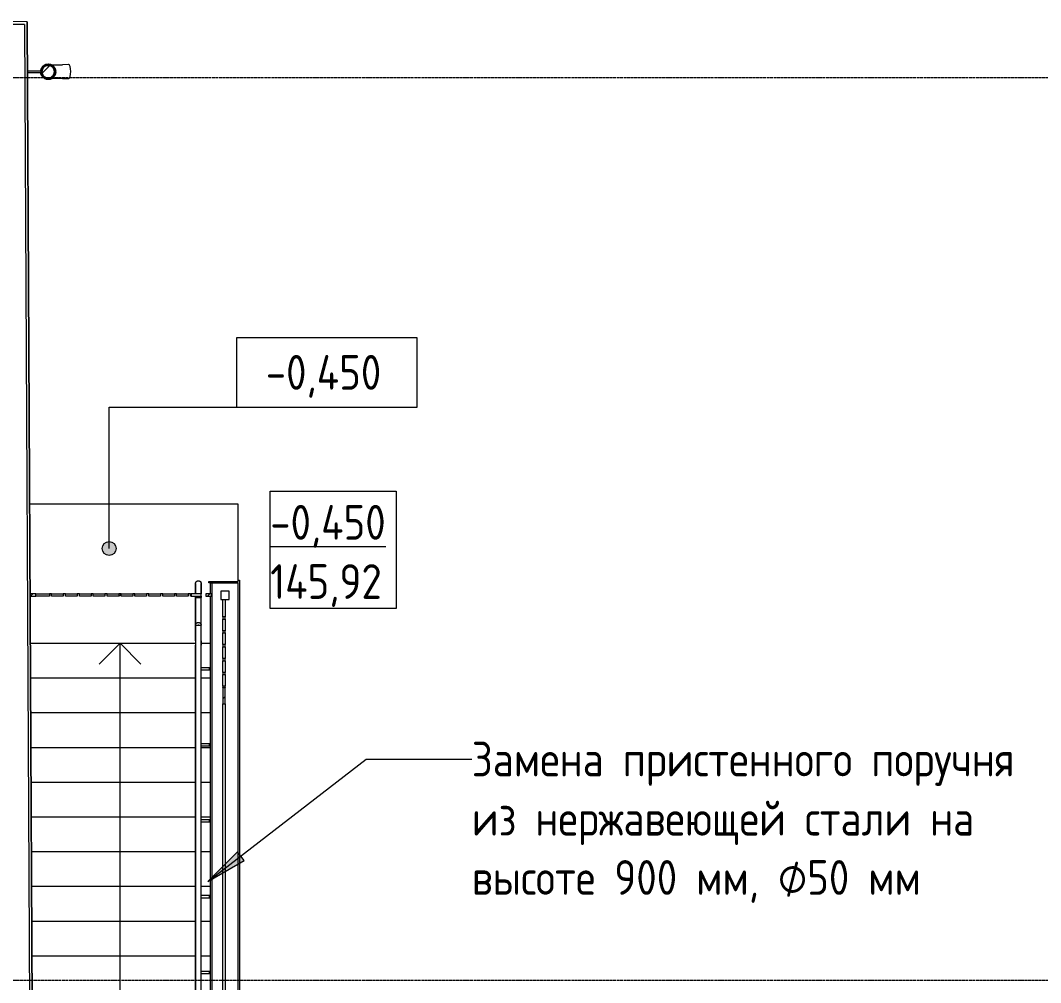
# Model space of a CAD drawing. Header units: millimetres. Extents: x -11345 to 411485, y -9810 to 73012.
# Drawn here: x 35419 to 42759, y 36528 to 43455 of the extents above; entities that cross this region are included whole.
import ezdxf

# ---------------------------------------------------------------- set-up
doc = ezdxf.new("R2010")
doc.units = ezdxf.units.MM
doc.linetypes.add('ADSK_Линия сетки', pattern=[25, 20, -2.5, 0, -2.5])
for name, color, linetype, lineweight in [('Аннотация', 7, 'Continuous', 18), ('Лестницы', 7, 'Continuous', 9), ('Обобщенные модели', 7, 'Continuous', 18), ('Ограждение', 7, 'Continuous', 9), ('Оси', 253, 'Continuous', 9), ('Отметки', 7, 'Continuous', 9), ('Перекрытие', 7, 'Continuous', 9), ('Стены внутренние', 7, 'Continuous', 18), ('Стены наружные', 7, 'Continuous', 18), ('Стены отделка', 7, 'Continuous', 30), ('Стены штриховка', 7, 'Continuous', 9), ('Стрелки вверх', 7, 'Continuous', 18)]:
    doc.layers.add(name, color=color, linetype=linetype, lineweight=lineweight)
doc.styles.add('GOST Common_2', font='GOST_Common.ttf', dxfattribs={"width": 0.9, "height": 250})
doc.styles.add('GOST Common_3', font='GOST_Common.ttf', dxfattribs={"width": 0.9, "height": 250})
pattern_1 = [(45, (0, 0), (-106.066, 106.066), [])]

# ---------------------------------------------------------------- blocks, each defined once
blk = doc.blocks.new('Водосток - Тип 1 _карниз больше 490мм_-5145492-План 1-го этажа')
at = {"layer": 'Обобщенные модели', "lineweight": 9}
h = blk.add_hatch(dxfattribs=at)
h.set_pattern_fill('FP_21', color=256, style=0, pattern_type=2)
h.set_pattern_definition([(134.709, (43192.47, -3623.99), (-106.60335, -105.52595), [])])
h.paths.add_polyline_path([(173.7, 148.9), (173.7, 171.1), (164.1, 191.2), (144.7, 205.5), (125, 210), (102.3, 204.3), (85.9, 191.2), (76.3, 171.1), (77.4, 146.5), (85.9, 128.8), (103.3, 115), (125, 110), (146.7, 115), (164.1, 128.8), (173.6, 148.6)])
at = {"layer": 'Обобщенные модели'}
for p, q in [((75, 306.2), (75, 263.6)), ((175, 263.6), (175, 306.2)), ((120, 109.1), (120, 11)), ((130, 11), (130, 109.1))]:
    blk.add_line(p, q, dxfattribs=at)
at = {"layer": 'Обобщенные модели', "flags": 128}
for points in [[(75, 173), (75, 174.3), (75, 177), (75, 179.8), (75, 182.9), (75, 186.2), (75, 189.7), (75, 193.4), (75, 197.2), (75, 201.3), (75, 205.5), (75, 209.9), (75, 214.4), (75, 219.1), (75, 224), (75, 229), (75, 234.1), (75, 239.3), (75, 244.6), (75, 250.1), (75, 255.6), (75, 261.3), (75, 263.6)], [(175, 263.6), (175, 258), (175, 252.4), (175, 246.9), (175, 241.5), (175, 236.2), (175, 231.1), (175, 226), (175, 221.1), (175, 216.4), (175, 211.8), (175, 207.3), (175, 203), (175, 198.9), (175, 194.9), (175, 191.2), (175, 187.6), (175, 184.3), (175, 181.1), (175, 178.1), (175, 175.4), (175, 173)]]:
    blk.add_lwpolyline(points, dxfattribs=at)
at = {"layer": 'Обобщенные модели'}
for start, end in [(90, 270), (270, 90)]:
    blk.add_arc((125, 160), 52, start, end, dxfattribs=at)
at = {"layer": 'Обобщенные модели', "lineweight": 40}
for start, end in [(90, 270), (270, 90)]:
    blk.add_arc((125, 160), 50, start, end, dxfattribs=at)
at = {"layer": 'Обобщенные модели'}
for start_param, end_param in [(4.712389, 6.283185), (3.141593, 4.712389)]:
    blk.add_ellipse((125, 306.2), major_axis=(-50, 0), ratio=0.309017, start_param=start_param, end_param=end_param, dxfattribs=at)
blk = doc.blocks.new('Ограждение 5 - Ограждение 1-6938385-План 1-го этажа')
at = {"layer": 'Ограждение'}
h = blk.add_hatch(dxfattribs=at)
h.set_pattern_fill('FP_23', color=256, style=0, pattern_type=2)
h.set_pattern_definition(pattern_1)
h.paths.add_polyline_path([(4731.5, 39310.6), (4739, 39310.6), (4739, 39326.6), (4699, 39326.6), (4699, 39310.6)])
h.paths.add_polyline_path([(4666.5, 39310.6), (4666.5, 39326.6), (4592.7, 39326.6), (4592.7, 39310.6), (4665.3, 39310.6)])
h.paths.add_polyline_path([(3453.4, 39310.6), (3475.1, 39310.6), (3475.1, 39326.6), (3435.1, 39326.6), (3435.2, 39310.6)])
h = blk.add_hatch(dxfattribs=at)
h.set_pattern_fill('FP_23', color=256, style=0, pattern_type=2)
h.set_pattern_definition(pattern_1)
h.paths.add_polyline_path([(3673.1, 39310.6), (3689.1, 39310.6), (3689.1, 39326.6), (3673.1, 39326.6)])
h.paths.add_polyline_path([(3573.1, 39310.6), (3589.1, 39310.6), (3589.1, 39326.6), (3573.1, 39326.6)])
h.paths.add_polyline_path([(4389.1, 39310.6), (4389.1, 39326.6), (4373.1, 39326.6), (4373.1, 39310.6)])
h.paths.add_polyline_path([(3773.1, 39310.6), (3789.1, 39310.6), (3789.1, 39326.6), (3773.1, 39326.6)])
h.paths.add_polyline_path([(3873.1, 39310.6), (3889.1, 39310.6), (3889.1, 39326.6), (3873.1, 39326.6)])
h.paths.add_polyline_path([(4589.1, 39310.6), (4589.1, 39326.6), (4573.1, 39326.6), (4573.1, 39310.6)])
h.paths.add_polyline_path([(4073.1, 39310.6), (4089.1, 39310.6), (4089.1, 39326.6), (4073.1, 39326.6)])
h.paths.add_polyline_path([(4489.1, 39310.6), (4489.1, 39326.6), (4473.1, 39326.6), (4473.1, 39310.6)])
h.paths.add_polyline_path([(3989.1, 39310.6), (3989.1, 39326.6), (3973.1, 39326.6), (3973.1, 39310.6)])
h.paths.add_polyline_path([(4273.1, 39310.6), (4289.1, 39310.6), (4289.1, 39326.6), (4273.1, 39326.6)])
h.paths.add_polyline_path([(4189.1, 39310.6), (4189.1, 39326.6), (4173.1, 39326.6), (4173.1, 39310.6)])
h = blk.add_hatch(dxfattribs=at)
h.set_pattern_fill('FP_23', color=256, style=0, pattern_type=2)
h.set_pattern_definition(pattern_1)
h.paths.add_polyline_path([(4837.5, 38534), (4837.5, 38650.8), (4821.5, 38650.8), (4821.5, 38534)])
at = {"layer": 'Ограждение', "lineweight": 18}
for p, q in [((4865.9, 39346.6), (4805.9, 39346.6)), ((4805.9, 39346.6), (4805.9, 39286.6)), ((4865.9, 39286.6), (4865.9, 39346.6)), ((3475.1, 39326.6), (3435.1, 39326.6)), ((3435.1, 39326.6), (3435.1, 39310.6)), ((3435.1, 39310.6), (3475.1, 39310.6)), ((3475.1, 39310.6), (3475.1, 39326.6)), ((3589.1, 39326.6), (3573.1, 39326.6)), ((3573.1, 39326.6), (3573.1, 39310.6)), ((3589.1, 39310.6), (3589.1, 39326.6)), ((3689.1, 39326.6), (3673.1, 39326.6)), ((3673.1, 39326.6), (3673.1, 39310.6)), ((3689.1, 39310.6), (3689.1, 39326.6)), ((3789.1, 39326.6), (3773.1, 39326.6)), ((3773.1, 39326.6), (3773.1, 39310.6)), ((3789.1, 39310.6), (3789.1, 39326.6)), ((3889.1, 39326.6), (3873.1, 39326.6)), ((3873.1, 39326.6), (3873.1, 39310.6)), ((3889.1, 39310.6), (3889.1, 39326.6)), ((3989.1, 39326.6), (3973.1, 39326.6)), ((3973.1, 39326.6), (3973.1, 39310.6)), ((3989.1, 39310.6), (3989.1, 39326.6)), ((4089.1, 39326.6), (4073.1, 39326.6)), ((4073.1, 39326.6), (4073.1, 39310.6)), ((4089.1, 39310.6), (4089.1, 39326.6)), ((4189.1, 39326.6), (4173.1, 39326.6)), ((4173.1, 39326.6), (4173.1, 39310.6)), ((4189.1, 39310.6), (4189.1, 39326.6)), ((4289.1, 39326.6), (4273.1, 39326.6)), ((4273.1, 39326.6), (4273.1, 39310.6)), ((4289.1, 39310.6), (4289.1, 39326.6)), ((4389.1, 39326.6), (4373.1, 39326.6)), ((4373.1, 39326.6), (4373.1, 39310.6)), ((4389.1, 39310.6), (4389.1, 39326.6)), ((4489.1, 39326.6), (4473.1, 39326.6)), ((4473.1, 39326.6), (4473.1, 39310.6)), ((4489.1, 39310.6), (4489.1, 39326.6)), ((4589.1, 39326.6), (4573.1, 39326.6)), ((4573.1, 39326.6), (4573.1, 39310.6)), ((4589.1, 39310.6), (4589.1, 39326.6)), ((4666.5, 39326.6), (4592.7, 39326.6)), ((4592.7, 39326.6), (4592.7, 39310.6)), ((4592.7, 39310.6), (4666.5, 39310.6)), ((4666.5, 39310.6), (4666.5, 39326.6)), ((4739, 39326.6), (4699, 39326.6)), ((4699, 39326.6), (4699, 39310.6)), ((4699, 39310.6), (4739, 39310.6)), ((4739, 39310.6), (4739, 39326.6)), ((4805.9, 39286.6), (4865.9, 39286.6)), ((4837.5, 39161.4), (4821.5, 39161.4)), ((4821.5, 39161.4), (4821.5, 39145.4)), ((4821.5, 39145.4), (4837.5, 39145.4)), ((4837.5, 39145.4), (4837.5, 39161.4)), ((4837.5, 39061.4), (4821.5, 39061.4)), ((4821.5, 39061.4), (4821.5, 39045.4)), ((4837.5, 39045.4), (4837.5, 39061.4)), ((4821.5, 39045.4), (4837.5, 39045.4)), ((4837.5, 38961.4), (4821.5, 38961.4)), ((4821.5, 38961.4), (4821.5, 38945.4)), ((4821.5, 38945.4), (4837.5, 38945.4)), ((4837.5, 38945.4), (4837.5, 38961.4)), ((4837.5, 38861.4), (4821.5, 38861.4)), ((4821.5, 38861.4), (4821.5, 38845.4)), ((4821.5, 38845.4), (4837.5, 38845.4)), ((4837.5, 38845.4), (4837.5, 38861.4)), ((4837.5, 38761.4), (4821.5, 38761.4)), ((4821.5, 38761.4), (4821.5, 38745.4)), ((4837.5, 38745.4), (4837.5, 38761.4)), ((4821.5, 38745.4), (4837.5, 38745.4)), ((4837.5, 38661.4), (4821.5, 38661.4)), ((4821.5, 38661.4), (4821.5, 38653.6)), ((4821.5, 38653.6), (4837.5, 38653.6)), ((4837.5, 38650.8), (4821.5, 38650.8)), ((4821.5, 38650.8), (4821.5, 38534)), ((4837.5, 38653.6), (4837.5, 38661.4)), ((4837.5, 38534), (4837.5, 38650.8)), ((4821.5, 38534), (4837.5, 38534))]:
    blk.add_line(p, q, dxfattribs=at)
at = {"layer": 'Ограждение'}
for p, q in [((3475.1, 39326.6), (3573.1, 39326.6)), ((3573.1, 39310.6), (3475.1, 39310.6)), ((3589.1, 39326.6), (3673.1, 39326.6)), ((3673.1, 39310.6), (3589.1, 39310.6)), ((3689.1, 39326.6), (3773.1, 39326.6)), ((3773.1, 39310.6), (3689.1, 39310.6)), ((3789.1, 39326.6), (3873.1, 39326.6)), ((3873.1, 39310.6), (3789.1, 39310.6)), ((3889.1, 39326.6), (3973.1, 39326.6)), ((3973.1, 39310.6), (3889.1, 39310.6)), ((3989.1, 39326.6), (4073.1, 39326.6)), ((4073.1, 39310.6), (3989.1, 39310.6)), ((4089.1, 39326.6), (4173.1, 39326.6)), ((4173.1, 39310.6), (4089.1, 39310.6)), ((4189.1, 39326.6), (4273.1, 39326.6)), ((4273.1, 39310.6), (4189.1, 39310.6)), ((4289.1, 39326.6), (4373.1, 39326.6)), ((4373.1, 39310.6), (4289.1, 39310.6)), ((4389.1, 39326.6), (4473.1, 39326.6)), ((4473.1, 39310.6), (4389.1, 39310.6)), ((4489.1, 39326.6), (4573.1, 39326.6)), ((4573.1, 39310.6), (4489.1, 39310.6)), ((4589.1, 39326.6), (4592.7, 39326.6)), ((4592.7, 39310.6), (4589.1, 39310.6)), ((4821.5, 39161.4), (4821.5, 39286.6)), ((4837.5, 39286.6), (4837.5, 39161.4)), ((4821.5, 39061.4), (4821.5, 39145.4)), ((4837.5, 39145.4), (4837.5, 39061.4)), ((4821.5, 38961.4), (4821.5, 39045.4)), ((4837.5, 39045.4), (4837.5, 38961.4)), ((4821.5, 38861.4), (4821.5, 38945.4)), ((4837.5, 38945.4), (4837.5, 38861.4)), ((4821.5, 38761.4), (4821.5, 38845.4)), ((4837.5, 38845.4), (4837.5, 38761.4)), ((4821.5, 38661.4), (4821.5, 38745.4)), ((4837.5, 38745.4), (4837.5, 38661.4)), ((4821.5, 38650.8), (4821.5, 38653.6)), ((4837.5, 38653.6), (4837.5, 38650.8)), ((4821.5, 36053.7), (4821.5, 38534)), ((4837.5, 38534), (4837.5, 36053.7)), ((4821.5, 36055.5), (4805.9, 36055.5)), ((4805.9, 36055.5), (4805.9, 35995.5)), ((4821.5, 36053.7), (4837.5, 36053.7)), ((4865.9, 36055.5), (4837.5, 36055.5)), ((4865.9, 35995.5), (4865.9, 36055.5)), ((4805.9, 35995.5), (4865.9, 35995.5)), ((4821.5, 33735.8), (4821.5, 35995.5)), ((4837.5, 35995.5), (4837.5, 33735.8)), ((3465.9, 33769.2), (3463.4, 33769.2)), ((3465.9, 33709.2), (3465.9, 33769.2)), ((4865.9, 33769.2), (4805.9, 33769.2)), ((4805.9, 33769.2), (4805.9, 33709.2)), ((4865.9, 33709.2), (4865.9, 33769.2)), ((3463.7, 33709.2), (3465.9, 33709.2)), ((3465.9, 33746.9), (4805.9, 33746.9)), ((3466, 33746.6), (4805.9, 33746.6)), ((3466, 33746.6), (3466, 33730.6)), ((4805.9, 33730.6), (3466, 33730.6)), ((4805.9, 33709.2), (4865.9, 33709.2)), ((4821.5, 33735.8), (4837.5, 33735.8))]:
    blk.add_line(p, q, dxfattribs=at)
blk = doc.blocks.new('Тип верхнего поручня - Верхний поручень_Внутренний_-6947283-План 1-го этажа')
at = {"layer": 'Ограждение'}
for p, q in [((4625.3, 39301.6), (4625.3, 39101.6)), ((4647.6, 39301.6), (4642.9, 39301.6)), ((4665.3, 39101.6), (4665.3, 39301.6)), ((4625.3, 39101.6), (4625.3, 38989.1)), ((4665.3, 38989.1), (4665.3, 39101.6)), ((4625.3, 38970.4), (4625.3, 36026.6)), ((4665.3, 36026.6), (4665.3, 38970.4)), ((4625.3, 36010.6), (4625.3, 35247.8)), ((4665.3, 35247.8), (4665.3, 36010.6)), ((4625.3, 35204), (4625.3, 35021.6)), ((4665.3, 35021.6), (4665.3, 35204)), ((4642.9, 35021.6), (4647.6, 35021.6))]:
    blk.add_line(p, q, dxfattribs=at)
at = {"layer": 'Ограждение', "flags": 128}
for points in [[(4625.3, 38989.1), (4625.3, 38987.9), (4625.3, 38986.7), (4625.3, 38985.5), (4625.3, 38984.3), (4625.3, 38983.2), (4625.3, 38982), (4625.3, 38980.8), (4625.3, 38979.7), (4625.3, 38978.5), (4625.3, 38977.4), (4625.3, 38976.3), (4625.3, 38975.3), (4625.3, 38974.2), (4625.3, 38973.2), (4625.3, 38972.2), (4625.3, 38971.2), (4625.3, 38970.4)], [(4665.3, 38970.4), (4665.3, 38971.3), (4665.3, 38972.3), (4665.3, 38973.3), (4665.3, 38974.3), (4665.3, 38975.4), (4665.3, 38976.5), (4665.3, 38977.6), (4665.3, 38978.7), (4665.3, 38979.8), (4665.3, 38981), (4665.3, 38982.1), (4665.3, 38983.3), (4665.3, 38984.5), (4665.3, 38985.7), (4665.3, 38986.9), (4665.3, 38988.1), (4665.3, 38989.1)], [(4625.3, 35204), (4625.3, 35206.8), (4625.3, 35209.6), (4625.3, 35212.4), (4625.3, 35215.2), (4625.3, 35217.9), (4625.3, 35220.7), (4625.3, 35223.4), (4625.3, 35226.1), (4625.3, 35228.7), (4625.3, 35231.3), (4625.3, 35233.8), (4625.3, 35236.4), (4625.3, 35238.8), (4625.3, 35241.2), (4625.3, 35243.6), (4625.3, 35245.8), (4625.3, 35247.8)], [(4665.3, 35247.8), (4665.3, 35245.5), (4665.3, 35243.3), (4665.3, 35240.9), (4665.3, 35238.5), (4665.3, 35236), (4665.3, 35233.5), (4665.3, 35231), (4665.3, 35228.3), (4665.3, 35225.7), (4665.3, 35223), (4665.3, 35220.3), (4665.3, 35217.6), (4665.3, 35214.8), (4665.3, 35212), (4665.3, 35209.3), (4665.3, 35206.5), (4665.3, 35204)]]:
    blk.add_lwpolyline(points, dxfattribs=at)
blk = doc.blocks.new('Тип верхнего поручня - D40 шаг 200-V91-План 1-го этажа')
at = {"layer": 'Ограждение'}
for p, q in [((0, 2.3), (0, 0)), ((0, 0), (0, -2.3))]:
    blk.add_line(p, q, dxfattribs=at)
at = {"layer": 'Ограждение', "flags": 128}
for points in [[(0, 20), (4, 20), (8, 20)], [(9, 20), (5.1, 20), (1.1, 20), (0, 20)], [(25, 20), (27.6, 20), (31.5, 20), (35.2, 20), (38.9, 20), (42.6, 20), (46.2, 20), (49.7, 20), (53.1, 20), (56.5, 20), (59.7, 20), (62.9, 20), (65.9, 20), (68.9, 20), (71.7, 20), (74.5, 20), (77.1, 20), (79.6, 20), (81.9, 20), (84.1, 20), (86.2, 20), (88.2, 20), (90, 20), (91.7, 20), (93.2, 20), (94.6, 20), (95.8, 20), (96.9, 20), (97.8, 20), (98.5, 20), (99.1, 20), (99.6, 20), (99.9, 20), (100, 20), (100, 20)], [(100, 20), (99.9, 20), (99.7, 20), (99.3, 20), (98.7, 20), (98, 20), (97.1, 20), (96.1, 20), (94.9, 20), (93.6, 20), (92.1, 20), (90.5, 20), (88.7, 20), (86.8, 20), (84.7, 20), (82.5, 20), (80.2, 20), (77.8, 20), (75.2, 20), (72.5, 20), (69.7, 20), (66.7, 20), (63.7, 20), (60.6, 20), (57.4, 20), (54, 20), (50.6, 20), (47.1, 20), (43.6, 20), (39.9, 20), (36.2, 20), (32.5, 20), (28.7, 20), (25, 20)], [(100, 20), (100.8, 20), (101.6, 19.9), (102.4, 19.9), (103.2, 19.7), (104, 19.6), (104.8, 19.4), (105.5, 19.2), (106.3, 19), (107, 18.7), (107.8, 18.4), (108.5, 18.1), (109.2, 17.7), (109.9, 17.4), (110.6, 16.9), (111.3, 16.5), (111.9, 16), (112.6, 15.6), (113.2, 15), (113.8, 14.5), (114.3, 13.9), (114.9, 13.3), (115.4, 12.7), (115.9, 12.1), (116.4, 11.5), (116.8, 10.8), (117.2, 10.1), (117.6, 9.4), (118, 8.7), (118.3, 8), (118.6, 7.2), (118.9, 6.5), (119.2, 5.7), (119.4, 5), (119.6, 4.2), (119.7, 3.4), (119.8, 2.6), (119.9, 1.8), (120, 1), (120, 0.2), (120, 0)], [(120, 0), (120, -0.8), (119.9, -1.6), (119.9, -2.4), (119.7, -3.2), (119.6, -4), (119.4, -4.8), (119.2, -5.5), (119, -6.3), (118.7, -7), (118.4, -7.8), (118.1, -8.5), (117.7, -9.2), (117.4, -9.9), (116.9, -10.6), (116.5, -11.3), (116, -11.9), (115.6, -12.6), (115, -13.2), (114.5, -13.8), (113.9, -14.3), (113.3, -14.9), (112.7, -15.4), (112.1, -15.9), (111.5, -16.4), (110.8, -16.8), (110.1, -17.2), (109.4, -17.6), (108.7, -18), (108, -18.3), (107.2, -18.6), (106.5, -18.9), (105.7, -19.2), (105, -19.4), (104.2, -19.6), (103.4, -19.7), (102.6, -19.8), (101.8, -19.9), (101, -20), (100.2, -20), (100, -20)], [(0, -20), (4, -20), (8, -20)], [(9, -20), (5.1, -20), (1.1, -20), (0, -20)], [(25, -20), (27.6, -20), (31.5, -20), (35.2, -20), (38.9, -20), (42.6, -20), (46.2, -20), (49.7, -20), (53.1, -20), (56.5, -20), (59.7, -20), (62.9, -20), (65.9, -20), (68.9, -20), (71.7, -20), (74.5, -20), (77.1, -20), (79.6, -20), (81.9, -20), (84.1, -20), (86.2, -20), (88.2, -20), (90, -20), (91.7, -20), (93.2, -20), (94.6, -20), (95.8, -20), (96.9, -20), (97.8, -20), (98.5, -20), (99.1, -20), (99.6, -20), (99.9, -20), (100, -20), (100, -20)], [(100, -20), (99.9, -20), (99.7, -20), (99.3, -20), (98.7, -20), (98, -20), (97.1, -20), (96.1, -20), (94.9, -20), (93.6, -20), (92.1, -20), (90.5, -20), (88.7, -20), (86.8, -20), (84.7, -20), (82.5, -20), (80.2, -20), (77.8, -20), (75.2, -20), (72.5, -20), (69.7, -20), (66.7, -20), (63.7, -20), (60.6, -20), (57.4, -20), (54, -20), (50.6, -20), (47.1, -20), (43.6, -20), (39.9, -20), (36.2, -20), (32.5, -20), (28.7, -20), (25, -20)]]:
    blk.add_lwpolyline(points, dxfattribs=at)
blk = doc.blocks.new('Тип верхнего поручня - Верхний поручень_Внутренний_-V92-План 1-го этажа')
at = {"layer": 'Ограждение'}
for p, q in [((4625.3, 39301.6), (4665.3, 39301.6)), ((4625.3, 38989.1), (4625.3, 39301.6)), ((4665.3, 38989.1), (4665.3, 39301.6)), ((4625.3, 38989.1), (4625.3, 38957.9)), ((4665.3, 38989.1), (4665.3, 38957.9)), ((4625.3, 36026.6), (4625.3, 38957.9)), ((4665.3, 36026.6), (4665.3, 38957.9)), ((4625.3, 35235.3), (4625.3, 36010.6)), ((4665.3, 35235.3), (4665.3, 36010.6)), ((4625.3, 35204), (4625.3, 35235.3)), ((4665.3, 35204), (4665.3, 35235.3)), ((4625.3, 35021.6), (4625.3, 35204)), ((4665.3, 35021.6), (4665.3, 35204)), ((4625.3, 35021.6), (4665.3, 35021.6))]:
    blk.add_line(p, q, dxfattribs=at)
blk = doc.blocks.new('Тип перил - Перила_Внутренний_-6947296-План 1-го этажа')
at = {"layer": 'Ограждение'}
for p, q in [((4625.3, 39101.6), (4625.3, 38989.1)), ((4647.6, 39101.6), (4642.9, 39101.6)), ((4665.3, 38989.1), (4665.3, 39101.6)), ((4625.3, 38970.4), (4625.3, 36026.6)), ((4665.3, 36026.6), (4665.3, 38970.4)), ((4625.3, 36010.6), (4625.3, 35221.6)), ((4665.3, 35221.6), (4665.3, 36010.6))]:
    blk.add_line(p, q, dxfattribs=at)
at = {"layer": 'Ограждение', "flags": 128}
for points in [[(4625.3, 38989.1), (4625.3, 38987.9), (4625.3, 38986.7), (4625.3, 38985.5), (4625.3, 38984.3), (4625.3, 38983.2), (4625.3, 38982), (4625.3, 38980.8), (4625.3, 38979.7), (4625.3, 38978.5), (4625.3, 38977.4), (4625.3, 38976.3), (4625.3, 38975.3), (4625.3, 38974.2), (4625.3, 38973.2), (4625.3, 38972.2), (4625.3, 38971.2), (4625.3, 38970.4)], [(4665.3, 38970.4), (4665.3, 38971.3), (4665.3, 38972.3), (4665.3, 38973.3), (4665.3, 38974.3), (4665.3, 38975.4), (4665.3, 38976.5), (4665.3, 38977.6), (4665.3, 38978.7), (4665.3, 38979.8), (4665.3, 38981), (4665.3, 38982.1), (4665.3, 38983.3), (4665.3, 38984.5), (4665.3, 38985.7), (4665.3, 38986.9), (4665.3, 38988.1), (4665.3, 38989.1)]]:
    blk.add_lwpolyline(points, dxfattribs=at)
blk = doc.blocks.new('Тип перил - D40-V94-План 1-го этажа')
at = {"layer": 'Ограждение', "flags": 128}
for points in [[(0, 20), (0.8, 20), (1.6, 19.9), (2.4, 19.9), (3.2, 19.7), (4, 19.6), (4.8, 19.4), (5.5, 19.2), (6.3, 19), (7, 18.7), (7.8, 18.4), (8.5, 18.1), (9.2, 17.7), (9.9, 17.4), (10.6, 16.9), (11.3, 16.5), (11.9, 16), (12.6, 15.6), (13.2, 15), (13.8, 14.5), (14.3, 13.9), (14.9, 13.3), (15.4, 12.7), (15.9, 12.1), (16.4, 11.5), (16.8, 10.8), (17.2, 10.1), (17.6, 9.4), (18, 8.7), (18.3, 8), (18.6, 7.2), (18.9, 6.5), (19.2, 5.7), (19.4, 5), (19.6, 4.2), (19.7, 3.4), (19.8, 2.6), (19.9, 1.8), (20, 1), (20, 0.2)], [(20, -0.8), (19.9, -1.6), (19.9, -2.4), (19.7, -3.2), (19.6, -4), (19.4, -4.8), (19.2, -5.5), (19, -6.3), (18.7, -7), (18.4, -7.8), (18.1, -8.5), (17.7, -9.2), (17.4, -9.9), (16.9, -10.6), (16.5, -11.3), (16, -11.9), (15.6, -12.6), (15, -13.2), (14.5, -13.8), (13.9, -14.3), (13.3, -14.9), (12.7, -15.4), (12.1, -15.9), (11.5, -16.4), (10.8, -16.8), (10.1, -17.2), (9.4, -17.6), (8.7, -18), (8, -18.3), (7.2, -18.6), (6.5, -18.9), (5.7, -19.2), (5, -19.4), (4.2, -19.6), (3.4, -19.7), (2.6, -19.8), (1.8, -19.9), (1, -20), (0.2, -20), (0, -20)]]:
    blk.add_lwpolyline(points, dxfattribs=at)
blk = doc.blocks.new('Тип перил - Перила_Внутренний_-V95-План 1-го этажа')
at = {"layer": 'Ограждение'}
for p, q in [((4625.3, 39101.6), (4665.3, 39101.6)), ((4625.3, 38989.1), (4625.3, 39101.6)), ((4665.3, 38989.1), (4665.3, 39101.6)), ((4625.3, 38989.1), (4625.3, 38957.9)), ((4665.3, 38989.1), (4665.3, 38957.9)), ((4625.3, 36026.6), (4625.3, 38957.9)), ((4665.3, 36026.6), (4665.3, 38957.9)), ((4625.3, 35221.6), (4625.3, 36010.6)), ((4665.3, 35221.6), (4665.3, 36010.6)), ((4625.3, 35221.6), (4635.6, 35221.6)), ((4654.9, 35221.6), (4665.3, 35221.6))]:
    blk.add_line(p, q, dxfattribs=at)
blk = doc.blocks.new('ADSK_Ограждение_Опоры_Г_образная - D15 высота60 консоль80-V89-План 1-го этажа')
at = {"layer": 'Ограждение'}
for p, q in [((-7.5, 80), (-7.5, 20)), ((0, 80), (-7.5, 80)), ((7.5, 80), (0, 80)), ((7.5, 20), (7.5, 80))]:
    blk.add_line(p, q, dxfattribs=at)
blk = doc.blocks.new('Высотные отметки - Рамка-12095-План 1-го этажа')
at = {"layer": 'Аннотация', "lineweight": 20}
for p, q in [((-6.5, 0), (-6.5, 5)), ((-6.5, 5), (6.5, 5)), ((6.5, 5), (6.5, 0)), ((6.5, 0), (-6.5, 0))]:
    blk.add_line(p, q, dxfattribs=at)
blk = doc.blocks.new('оси')
at = {"layer": 'Оси', "linetype": 'ADSK_Линия сетки'}
for p, q in [((-5146.135, 45200), (62505.288, 45200)), ((-5146.135, 38700), (62505.288, 38700))]:
    blk.add_line(p, q, dxfattribs=at)

msp = doc.modelspace()

# ---------------------------------------------------------------- hatches: boundary and pattern name
at = {"layer": 'Аннотация', "lineweight": 9}
msp.add_hatch(color=256, dxfattribs=at).paths.add_polyline_path([(36767.05548, 37255.12785), (37028.44511, 37407.55939), (36980.08629, 37470.01803)])
at = {"layer": 'Отметки'}
h = msp.add_hatch(color=256, dxfattribs=at)
edge = h.paths.add_edge_path()
edge.add_arc((36057.62999, 39653.63445), 50, 0, 360)

# ---------------------------------------------------------------- linework, layer by layer
at = {"layer": 'Аннотация', "lineweight": 9}
for p, q in [((36767.05548, 37255.12785), (37906.57408, 38137.40421)), ((37906.57408, 38137.40421), (38666.5427, 38137.40421)), ((36980.08629, 37470.01803), (36767.05548, 37255.12785)), ((37028.44511, 37407.55939), (36980.08629, 37470.01803)), ((36767.05548, 37255.12785), (37028.44511, 37407.55939))]:
    msp.add_line(p, q, dxfattribs=at)
at = {"layer": 'Аннотация', "lineweight": 9, "flags": 128}
msp.add_lwpolyline([(37216.20826, 40067.26552), (38121.60826, 40067.26552), (38121.60826, 39220.26552), (37216.20826, 39220.26552)], close=True, dxfattribs=at)
at = {"layer": 'Лестницы'}
for p, q in [((35490.81474, 38971.57317), (36679.18272, 38971.57317)), ((36718.56195, 38971.57317), (36785.40637, 38971.57317)), ((35492.08546, 38721.57317), (36679.12205, 38721.57317)), ((35492.08546, 38721.57317), (36679.12205, 38721.57317)), ((36719.12205, 38721.57317), (36785.40637, 38721.57317)), ((36719.12205, 38721.57317), (36785.40637, 38721.57317)), ((35493.35619, 38471.57317), (36679.12205, 38471.57317)), ((35493.35619, 38471.57317), (36679.12205, 38471.57317)), ((36719.12205, 38471.57317), (36785.40637, 38471.57317)), ((36719.12205, 38471.57317), (36785.40637, 38471.57317)), ((35494.62691, 38221.57317), (36679.12205, 38221.57317)), ((35494.62691, 38221.57317), (36679.12205, 38221.57317)), ((36719.12205, 38221.57317), (36785.40637, 38221.57317)), ((36719.12205, 38221.57317), (36785.40637, 38221.57317)), ((35495.89763, 37971.57317), (36679.12205, 37971.57317)), ((35495.89763, 37971.57317), (36679.12205, 37971.57317)), ((36719.12205, 37971.57317), (36785.40637, 37971.57317)), ((36719.12205, 37971.57317), (36785.40637, 37971.57317)), ((35497.16835, 37721.57317), (36679.12205, 37721.57317)), ((35497.16835, 37721.57317), (36679.12205, 37721.57317)), ((36719.12205, 37721.57317), (36785.40637, 37721.57317)), ((36719.12205, 37721.57317), (36785.40637, 37721.57317)), ((35498.43907, 37471.57317), (36679.12205, 37471.57317)), ((35498.43907, 37471.57317), (36679.12205, 37471.57317)), ((36719.12205, 37471.57317), (36785.40637, 37471.57317)), ((36719.12205, 37471.57317), (36785.40637, 37471.57317)), ((35499.7098, 37221.57317), (36679.12205, 37221.57317)), ((35499.7098, 37221.57317), (36679.12205, 37221.57317)), ((36719.12205, 37221.57317), (36785.40637, 37221.57317)), ((36719.12205, 37221.57317), (36785.40637, 37221.57317)), ((35500.98052, 36971.57317), (36679.12205, 36971.57317)), ((35500.98052, 36971.57317), (36679.12205, 36971.57317)), ((36719.12205, 36971.57317), (36785.40637, 36971.57317)), ((36719.12205, 36971.57317), (36785.40637, 36971.57317)), ((35502.25124, 36721.57317), (36679.12205, 36721.57317)), ((35502.25124, 36721.57317), (36679.12205, 36721.57317)), ((36719.12205, 36721.57317), (36785.40637, 36721.57317)), ((36719.12205, 36721.57317), (36785.40637, 36721.57317))]:
    msp.add_line(p, q, dxfattribs=at)
at = {"layer": 'Отметки', "lineweight": 20}
for p, q in [((36057.62999, 40669.80887), (37624.23222, 40669.80887)), ((36057.62999, 39653.63445), (36057.62999, 40669.80887))]:
    msp.add_line(p, q, dxfattribs=at)
at = {"layer": 'Отметки'}
msp.add_circle((36057.62999, 39653.63445), 50, dxfattribs=at)
at = {"layer": 'Перекрытие'}
for p, q in [((36985.40637, 39971.57317), (35485.73185, 39971.57317)), ((36985.40637, 39426.57317), (36985.40637, 39971.57317)), ((35490.81474, 38971.57317), (36679.18272, 38971.57317)), ((36718.56195, 38971.57317), (36785.40637, 38971.57317))]:
    msp.add_line(p, q, dxfattribs=at)
at = {"layer": 'Стены внутренние'}
for p, q in [((36785.40637, 39326.57317), (36785.40637, 39406.57317)), ((36785.40637, 39406.57317), (36985.40637, 39406.57317)), ((36785.40637, 36026.57317), (36785.40637, 39310.57317))]:
    msp.add_line(p, q, dxfattribs=at)
at = {"layer": 'Стены наружные'}
for p, q in [((36985.40637, 39416.57317), (36985.40637, 39426.57317)), ((36985.40637, 39426.57317), (36995.40637, 39426.57317)), ((36995.40637, 39426.57317), (36995.40637, 33611.57317)), ((36775.40637, 39416.57317), (36985.40637, 39416.57317)), ((36775.40637, 39406.57317), (36775.40637, 39416.57317)), ((36785.40637, 39406.57317), (36775.40637, 39406.57317)), ((36795.40637, 39406.57317), (36795.40637, 36026.57317)), ((36985.40637, 33621.57317), (36985.40637, 39406.57317))]:
    msp.add_line(p, q, dxfattribs=at)
at = {"layer": 'Стены отделка', "lineweight": 9}
for p, q in [((35447.17648, 43425.41088), (33956.55237, 43435.42189)), ((35467.07576, 43445.27768), (33956.68669, 43455.42144)), ((35507.31633, 35528.40718), (35467.07576, 43445.27768)), ((35468.07608, 43445.14456), (35467.07609, 43445.13948)), ((35467.07609, 43445.13948), (35507.3117, 35529.24481)), ((35508.31169, 35529.24989), (35468.07608, 43445.14456))]:
    msp.add_line(p, q, dxfattribs=at)
at = {"layer": 'Стены штриховка'}
msp.add_line((35447.17648, 43425.41088), (35487.31659, 35528.30552), dxfattribs=at)
at = {"layer": 'Стрелки вверх'}
for p, q in [((36135.40637, 38971.57317), (35985.40637, 38821.57317)), ((36135.40637, 38721.57317), (36135.40637, 38971.57317)), ((36135.40637, 38971.57317), (36285.40637, 38821.57317)), ((36135.40637, 38471.57317), (36135.40637, 38721.57317)), ((36135.40637, 38221.57317), (36135.40637, 38471.57317)), ((36135.40637, 37971.57317), (36135.40637, 38221.57317)), ((36135.40637, 37721.57317), (36135.40637, 37971.57317)), ((36135.40637, 37471.57317), (36135.40637, 37721.57317)), ((36135.40637, 37221.57317), (36135.40637, 37471.57317)), ((36135.40637, 36971.57317), (36135.40637, 37221.57317)), ((36135.40637, 36721.57317), (36135.40637, 36971.57317)), ((36135.40637, 36471.57317), (36135.40637, 36721.57317))]:
    msp.add_line(p, q, dxfattribs=at)

# ---------------------------------------------------------------- block references
msp.add_blockref('оси', (25553.42928, -2155))
at = {"layer": 'Обобщенные модели', "rotation": 270.2912255442424}
msp.add_blockref('Водосток - Тип 1 _карниз больше 490мм_-5145492-План 1-го этажа', (35458.26985, 43210.32885), dxfattribs=at)
at = {"layer": 'Ограждение'}
for name, p, rotation in [('Тип верхнего поручня - D40 шаг 200-V91-План 1-го этажа', (36699.12205, 39301.57317), 90), ('Тип перил - D40-V94-План 1-го этажа', (36699.12205, 39101.57317), 90), ('ADSK_Ограждение_Опоры_Г_образная - D15 высота60 консоль80-V89-План 1-го этажа', (36699.12205, 38786.63055), 269.9999999999999), ('ADSK_Ограждение_Опоры_Г_образная - D15 высота60 консоль80-V89-План 1-го этажа', (36699.12205, 38240.02239), 269.9999999999999), ('ADSK_Ограждение_Опоры_Г_образная - D15 высота60 консоль80-V89-План 1-го этажа', (36699.12205, 37693.41422), 269.9999999999999), ('ADSK_Ограждение_Опоры_Г_образная - D15 высота60 консоль80-V89-План 1-го этажа', (36699.12205, 37146.80605), 269.9999999999999), ('ADSK_Ограждение_Опоры_Г_образная - D15 высота60 консоль80-V89-План 1-го этажа', (36699.12205, 36600.19789), 269.9999999999999)]:
    msp.add_blockref(name, p, dxfattribs=dict(at, rotation=rotation))
for name in ['Ограждение 5 - Ограждение 1-6938385-План 1-го этажа', 'Тип верхнего поручня - Верхний поручень_Внутренний_-6947283-План 1-го этажа', 'Тип верхнего поручня - Верхний поручень_Внутренний_-V92-План 1-го этажа', 'Тип перил - Перила_Внутренний_-6947296-План 1-го этажа', 'Тип перил - Перила_Внутренний_-V95-План 1-го этажа']:
    msp.add_blockref(name, (32053.86393, 0), dxfattribs=at)
at = {"layer": 'Отметки', "lineweight": 20, "extrusion": (0, 0, -1), "xscale": 99.99999999999993, "yscale": 99.99999999999993, "zscale": 99.99999999999993}
msp.add_blockref('Высотные отметки - Рамка-12095-План 1-го этажа', (-37624.23222, 40669.80887), dxfattribs=at)

# ---------------------------------------------------------------- texts
at = {"layer": 'Аннотация', "lineweight": 9, "char_height": 250, "attachment_point": 1, "line_spacing_factor": 1.022766, "style": 'GOST Common_2'}
for s, insert, width in [('\\pxt1.44,2.88,4.32,5.76,7.2,8.64,10.08,11.52,12.96,14.4,15.84,17.28,18.72,20.16,21.6,23.04,24.48,25.92,27.36,28.8,30.24,31.68,33.12,34.56,36,37.44,38.88,40.32,41.76,43.2,44.64,46.08;{\\L-0,450\\P\\l145,92}', (37216.20826, 39966.88575), 914.454), ('\\pxt1.44,2.88,4.32,5.76,7.2,8.64,10.08,11.52,12.96,14.4,15.84,17.28,18.72,20.16,21.6,23.04,24.48,25.92,27.36,28.8,30.24,31.68,33.12,34.56,36,37.44,38.88,40.32,41.76,43.2,44.64,46.08;{Замена пристенного поручня из нержавеющей стали на высоте 900 мм, ⌀50 мм}', (38666.5427, 38262.59735), 4102.2)]:
    msp.add_mtext(s, dxfattribs=dict(at, insert=insert, width=width))
at = {"layer": 'Отметки', "lineweight": 20, "insert": (37184.24212, 41046.51595), "char_height": 250, "width": 1055.9762435, "attachment_point": 1, "line_spacing_factor": 1.022761, "style": 'GOST Common_3'}
msp.add_mtext('-0,450', dxfattribs=at)

doc.saveas('drawing.dxf')
